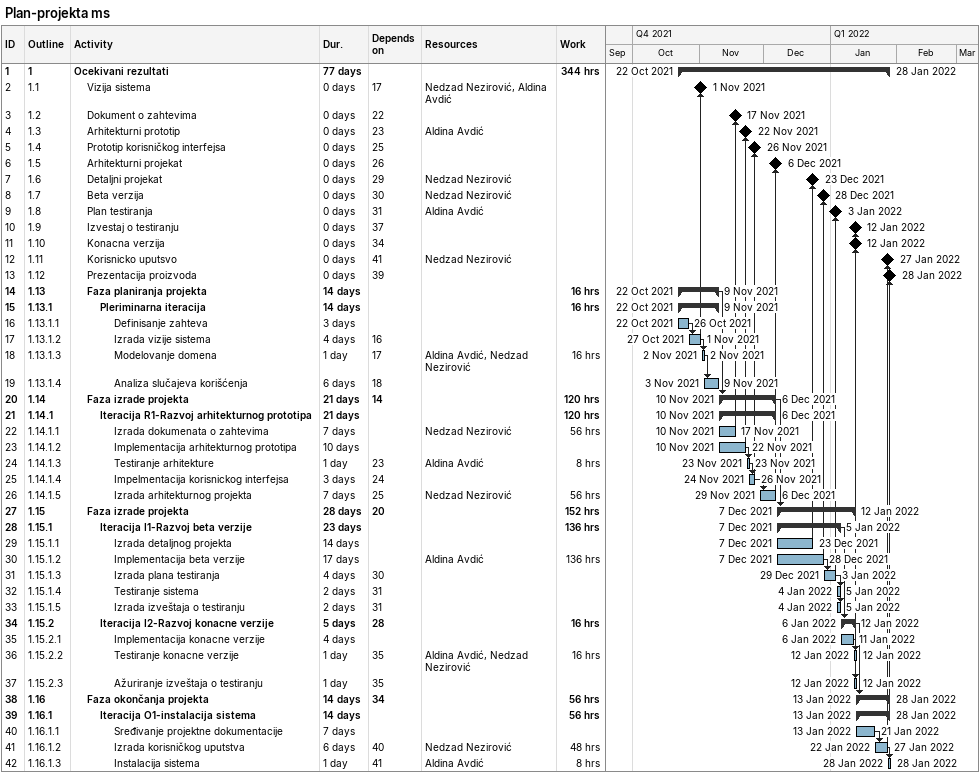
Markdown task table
Plan-projekta ms

| ID | WBS | Task | Duration | Start | Finish | Predecessors | Resources | Work (h) |
|---|---|---|---|---|---|---|---|---|
| 1 | 1 | **Ocekivani rezultati** | 77d | 2021-10-22 | 2022-01-28 |  |  | 344 |
| 2 | 1.1 | Vizija sistema | 0d | 2021-11-01 | 2021-11-01 | 17 | Nedzad Nezirović, Aldina Avdić |  |
| 3 | 1.2 | Dokument o zahtevima | 0d | 2021-11-17 | 2021-11-17 | 22 |  |  |
| 4 | 1.3 | Arhitekturni prototip | 0d | 2021-11-22 | 2021-11-22 | 23 | Aldina Avdić |  |
| 5 | 1.4 | Prototip korisničkog interfejsa | 0d | 2021-11-26 | 2021-11-26 | 25 |  |  |
| 6 | 1.5 | Arhitekturni projekat | 0d | 2021-12-06 | 2021-12-06 | 26 |  |  |
| 7 | 1.6 | Detaljni projekat | 0d | 2021-12-23 | 2021-12-23 | 29 | Nedzad Nezirović |  |
| 8 | 1.7 | Beta verzija | 0d | 2021-12-28 | 2021-12-28 | 30 | Nedzad Nezirović |  |
| 9 | 1.8 | Plan testiranja | 0d | 2022-01-03 | 2022-01-03 | 31 | Aldina Avdić |  |
| 10 | 1.9 | Izvestaj o testiranju | 0d | 2022-01-12 | 2022-01-12 | 37 |  |  |
| 11 | 1.10 | Konacna verzija | 0d | 2022-01-12 | 2022-01-12 | 34 |  |  |
| 12 | 1.11 | Korisnicko uputsvo | 0d | 2022-01-27 | 2022-01-27 | 41 | Nedzad Nezirović |  |
| 13 | 1.12 | Prezentacija proizvoda | 0d | 2022-01-28 | 2022-01-28 | 39 |  |  |
| 14 | 1.13 | **Faza planiranja projekta** | 14d | 2021-10-22 | 2021-11-09 |  |  | 16 |
| 15 | 1.13.1 | **Pleriminarna iteracija** | 14d | 2021-10-22 | 2021-11-09 |  |  | 16 |
| 16 | 1.13.1.1 | Definisanje zahteva | 3d | 2021-10-22 | 2021-10-26 |  |  |  |
| 17 | 1.13.1.2 | Izrada vizije sistema | 4d | 2021-10-27 | 2021-11-01 | 16 |  |  |
| 18 | 1.13.1.3 | Modelovanje domena | 1d | 2021-11-02 | 2021-11-02 | 17 | Aldina Avdić, Nedzad Nezirović | 16 |
| 19 | 1.13.1.4 | Analiza slučajeva korišćenja | 6d | 2021-11-03 | 2021-11-09 | 18 |  |  |
| 20 | 1.14 | **Faza izrade projekta** | 21d | 2021-11-10 | 2021-12-06 | 14 |  | 120 |
| 21 | 1.14.1 | **Iteracija R1-Razvoj arhitekturnog prototipa** | 21d | 2021-11-10 | 2021-12-06 |  |  | 120 |
| 22 | 1.14.1.1 | Izrada dokumenata o zahtevima | 7d | 2021-11-10 | 2021-11-17 |  | Nedzad Nezirović | 56 |
| 23 | 1.14.1.2 | Implementacija arhitekturnog prototipa | 10d | 2021-11-10 | 2021-11-22 |  |  |  |
| 24 | 1.14.1.3 | Testiranje arhitekture | 1d | 2021-11-23 | 2021-11-23 | 23 | Aldina Avdić | 8 |
| 25 | 1.14.1.4 | Impelmentacija korisnickog interfejsa | 3d | 2021-11-24 | 2021-11-26 | 24 |  |  |
| 26 | 1.14.1.5 | Izrada arhitekturnog projekta | 7d | 2021-11-29 | 2021-12-06 | 25 | Nedzad Nezirović | 56 |
| 27 | 1.15 | **Faza izrade projekta** | 28d | 2021-12-07 | 2022-01-12 | 20 |  | 152 |
| 28 | 1.15.1 | **Iteracija I1-Razvoj beta verzije** | 23d | 2021-12-07 | 2022-01-05 |  |  | 136 |
| 29 | 1.15.1.1 | Izrada detaljnog projekta | 14d | 2021-12-07 | 2021-12-23 |  |  |  |
| 30 | 1.15.1.2 | Implementacija beta verzije | 17d | 2021-12-07 | 2021-12-28 |  | Aldina Avdić | 136 |
| 31 | 1.15.1.3 | Izrada plana testiranja | 4d | 2021-12-29 | 2022-01-03 | 30 |  |  |
| 32 | 1.15.1.4 | Testiranje sistema | 2d | 2022-01-04 | 2022-01-05 | 31 |  |  |
| 33 | 1.15.1.5 | Izrada izveštaja o testiranju | 2d | 2022-01-04 | 2022-01-05 | 31 |  |  |
| 34 | 1.15.2 | **Iteracija I2-Razvoj konacne verzije** | 5d | 2022-01-06 | 2022-01-12 | 28 |  | 16 |
| 35 | 1.15.2.1 | Implementacija konacne verzije | 4d | 2022-01-06 | 2022-01-11 |  |  |  |
| 36 | 1.15.2.2 | Testiranje konacne verzije | 1d | 2022-01-12 | 2022-01-12 | 35 | Aldina Avdić, Nedzad Nezirović | 16 |
| 37 | 1.15.2.3 | Ažuriranje izveštaja o testiranju | 1d | 2022-01-12 | 2022-01-12 | 35 |  |  |
| 38 | 1.16 | **Faza okončanja projekta** | 14d | 2022-01-13 | 2022-01-28 | 34 |  | 56 |
| 39 | 1.16.1 | **Iteracija O1-instalacija sistema** | 14d | 2022-01-13 | 2022-01-28 |  |  | 56 |
| 40 | 1.16.1.1 | Sređivanje projektne dokumentacije | 7d | 2022-01-13 | 2022-01-21 |  |  |  |
| 41 | 1.16.1.2 | Izrada korisničkog uputstva | 6d | 2022-01-22 | 2022-01-27 | 40 | Nedzad Nezirović | 48 |
| 42 | 1.16.1.3 | Instalacija sistema | 1d | 2022-01-28 | 2022-01-28 | 41 | Aldina Avdić | 8 |
